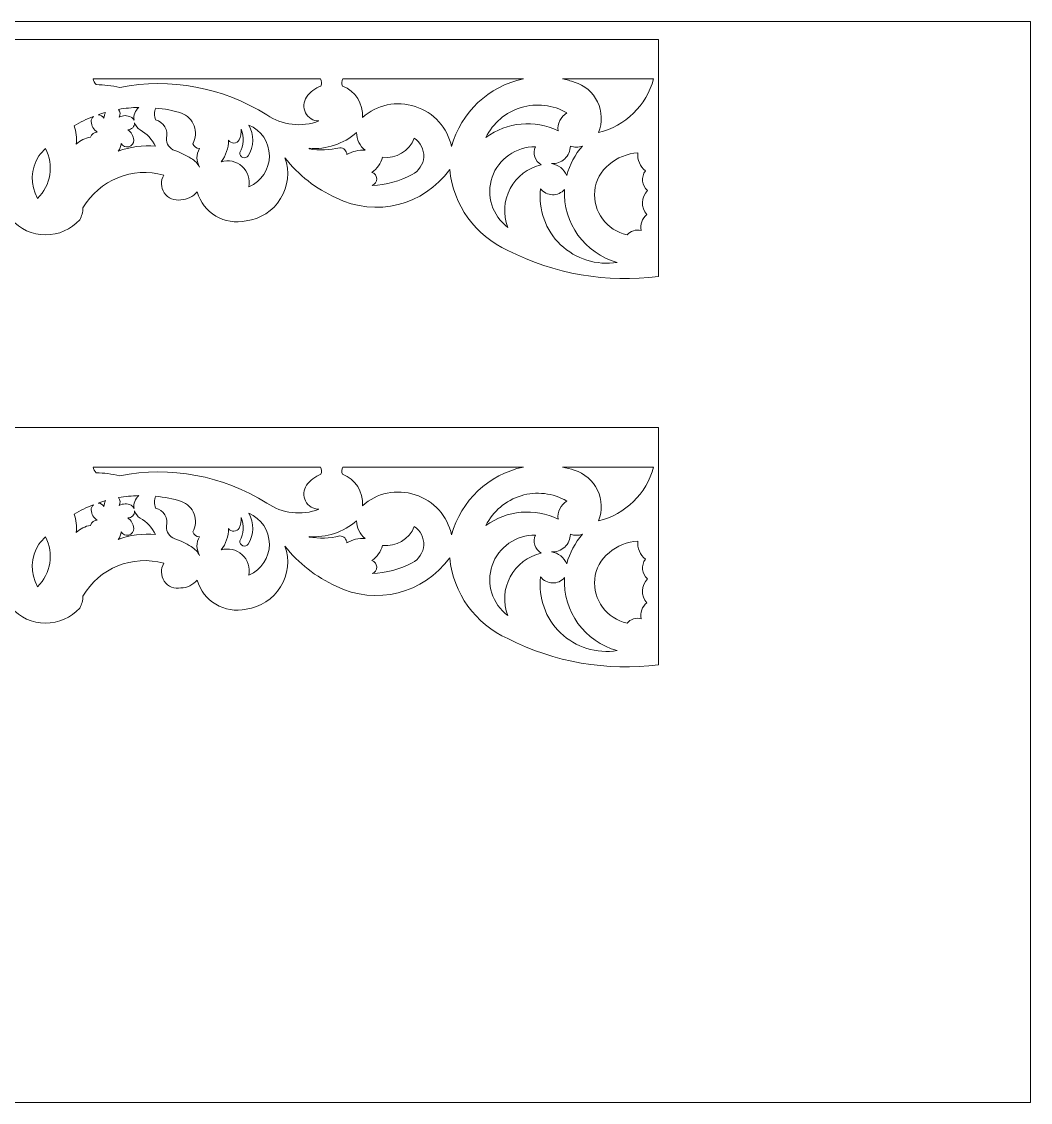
# Model space of a CAD drawing. Header units: millimetres. Extents: x 4871 to 5115, y 2124 to 2384.
# Drawn here: x 5001 to 5115, y 2261.8 to 2383.8 of the extents above; entities that cross this region are included whole.
import ezdxf

# ---------------------------------------------------------------- set-up
doc = ezdxf.new("R2010")
doc.units = ezdxf.units.MM
doc.header["$MEASUREMENT"] = 0
doc.layers.add('SITARA ALL', color=18, linetype='Continuous', true_color=0x000000)

msp = doc.modelspace()

# ---------------------------------------------------------------- linework, layer by layer
at = {"layer": 'SITARA ALL', "lineweight": 9}
for points, knots in [([(4870.97, 2383.82), (4870.97, 2383.82), (5114.97, 2383.82), (5114.97, 2383.82), (5114.97, 2383.82), (5114.97, 2261.82), (5114.97, 2261.82), (5114.97, 2261.82), (4870.97, 2261.82), (4870.97, 2261.82), (4870.97, 2261.82), (4870.97, 2383.82), (4870.97, 2383.82)], [0, 0, 0, 0, 0.25, 0.25, 0.25, 0.5, 0.5, 0.5, 0.75, 0.75, 0.75, 1, 1, 1, 1]), ([(5072.97, 2381.82), (5072.97, 2381.82), (4972.97, 2381.82), (4972.97, 2381.82), (4972.97, 2381.82), (4872.97, 2381.82), (4872.97, 2381.82), (4872.97, 2381.82), (4872.97, 2355.05), (4872.97, 2355.05), (4878.81, 2354.3), (4884.74, 2355.32), (4889.99, 2358), (4893.65, 2359.65), (4896.15, 2363.12), (4896.56, 2367.12), (4899.48, 2363.06), (4904.9, 2361.7), (4909.38, 2363.93), (4911.65, 2364.95), (4913.63, 2366.5), (4915.17, 2368.45), (4914.62, 2366.92), (4914.79, 2365.22), (4915.65, 2363.83), (4916.5, 2362.45), (4917.93, 2361.53), (4919.54, 2361.33), (4921.97, 2360.8), (4924.39, 2362.23), (4925.09, 2364.61), (4925.54, 2364.06), (4926.21, 2363.74), (4926.92, 2363.71), (4927.64, 2363.58), (4928.38, 2363.89), (4928.79, 2364.49), (4929.2, 2365.1), (4929.22, 2365.88), (4928.83, 2366.5), (4932.37, 2367.49), (4936.13, 2365.96), (4937.98, 2362.79), (4937.98, 2362.32), (4938.1, 2361.86), (4938.34, 2361.46), (4939.33, 2360.36), (4940.74, 2359.74), (4942.22, 2359.75), (4943.7, 2359.76), (4945.09, 2360.4), (4946.07, 2361.51), (4946.65, 2359.71), (4948.56, 2358.69), (4950.38, 2359.22), (4952.2, 2359.74), (4953.37, 2360.45), (4952.9, 2362.29), (4956.8, 2362.65), (4960.42, 2360.24), (4961.61, 2356.51), (4960.99, 2356.4), (4960.44, 2356.04), (4960.1, 2355.51), (4959.75, 2354.99), (4959.63, 2354.34), (4959.77, 2353.73), (4959.91, 2353.12), (4960.29, 2352.58), (4960.83, 2352.26), (4961.37, 2351.93), (4962.01, 2351.84), (4962.62, 2352), (4962.23, 2351.6), (4962.07, 2351.03), (4962.21, 2350.49), (4962.34, 2349.95), (4962.73, 2349.51), (4963.26, 2349.34), (4962.91, 2349.14), (4962.67, 2348.79), (4962.62, 2348.39), (4962.57, 2347.99), (4962.72, 2347.59), (4963.02, 2347.32), (4964.15, 2347.01), (4965.34, 2346.95), (4966.49, 2347.16), (4966.21, 2346.72), (4966.15, 2346.17), (4966.32, 2345.68), (4967.28, 2344.92), (4968.56, 2344.73), (4969.7, 2345.18), (4969.3, 2343.93), (4969.42, 2342.57), (4970.04, 2341.4), (4970.65, 2340.24), (4971.7, 2339.37), (4972.97, 2339), (4974.23, 2339.38), (4975.28, 2340.24), (4975.9, 2341.41), (4976.51, 2342.57), (4976.64, 2343.93), (4976.24, 2345.18), (4977.37, 2344.73), (4978.66, 2344.92), (4979.61, 2345.68), (4979.78, 2346.17), (4979.72, 2346.72), (4979.45, 2347.16), (4980.6, 2346.95), (4981.78, 2347.01), (4982.91, 2347.32), (4983.21, 2347.59), (4983.36, 2347.99), (4983.31, 2348.39), (4983.27, 2348.79), (4983.03, 2349.14), (4982.67, 2349.34), (4983.2, 2349.51), (4983.6, 2349.95), (4983.73, 2350.49), (4983.86, 2351.04), (4983.7, 2351.6), (4983.31, 2352), (4983.92, 2351.84), (4984.57, 2351.93), (4985.11, 2352.26), (4985.65, 2352.59), (4986.03, 2353.12), (4986.16, 2353.73), (4986.3, 2354.34), (4986.18, 2354.99), (4985.84, 2355.51), (4985.49, 2356.04), (4984.94, 2356.4), (4984.33, 2356.51), (4985.51, 2360.24), (4989.14, 2362.64), (4993.03, 2362.29), (4993.19, 2360.4), (4994.82, 2358.98), (4996.72, 2359.08), (4998.61, 2359.19), (4999.91, 2359.62), (4999.87, 2361.51), (5000.84, 2360.4), (5002.24, 2359.76), (5003.72, 2359.75), (5005.2, 2359.74), (5006.61, 2360.36), (5007.6, 2361.46), (5007.83, 2361.86), (5007.96, 2362.32), (5007.96, 2362.79), (5009.8, 2365.96), (5013.57, 2367.49), (5017.1, 2366.5), (5016.72, 2365.88), (5016.74, 2365.09), (5017.15, 2364.48), (5017.57, 2363.88), (5018.29, 2363.58), (5019.01, 2363.71), (5019.72, 2363.74), (5020.39, 2364.06), (5020.85, 2364.61), (5021.55, 2362.23), (5023.97, 2360.79), (5026.39, 2361.33), (5028, 2361.53), (5029.44, 2362.46), (5030.29, 2363.84), (5031.14, 2365.23), (5031.32, 2366.92), (5030.77, 2368.45), (5032.3, 2366.5), (5034.29, 2364.95), (5036.55, 2363.93), (5041.04, 2361.71), (5046.46, 2363.05), (5049.38, 2367.12), (5049.78, 2363.12), (5052.28, 2359.65), (5055.95, 2358), (5061.19, 2355.32), (5067.13, 2354.3), (5072.97, 2355.05), (5072.97, 2355.05), (5072.97, 2381.82), (5072.97, 2381.82)], [0, 0, 0, 0, 0.015625, 0.015625, 0.015625, 0.03125, 0.03125, 0.03125, 0.046875, 0.046875, 0.046875, 0.0625, 0.0625, 0.0625, 0.078125, 0.078125, 0.078125, 0.09375, 0.09375, 0.09375, 0.109375, 0.109375, 0.109375, 0.125, 0.125, 0.125, 0.140625, 0.140625, 0.140625, 0.15625, 0.15625, 0.15625, 0.171875, 0.171875, 0.171875, 0.1875, 0.1875, 0.1875, 0.203125, 0.203125, 0.203125, 0.21875, 0.21875, 0.21875, 0.234375, 0.234375, 0.234375, 0.25, 0.25, 0.25, 0.265625, 0.265625, 0.265625, 0.28125, 0.28125, 0.28125, 0.296875, 0.296875, 0.296875, 0.3125, 0.3125, 0.3125, 0.328125, 0.328125, 0.328125, 0.34375, 0.34375, 0.34375, 0.359375, 0.359375, 0.359375, 0.375, 0.375, 0.375, 0.390625, 0.390625, 0.390625, 0.40625, 0.40625, 0.40625, 0.421875, 0.421875, 0.421875, 0.4375, 0.4375, 0.4375, 0.453125, 0.453125, 0.453125, 0.46875, 0.46875, 0.46875, 0.484375, 0.484375, 0.484375, 0.5, 0.5, 0.5, 0.515625, 0.515625, 0.515625, 0.53125, 0.53125, 0.53125, 0.546875, 0.546875, 0.546875, 0.5625, 0.5625, 0.5625, 0.578125, 0.578125, 0.578125, 0.59375, 0.59375, 0.59375, 0.609375, 0.609375, 0.609375, 0.625, 0.625, 0.625, 0.640625, 0.640625, 0.640625, 0.65625, 0.65625, 0.65625, 0.671875, 0.671875, 0.671875, 0.6875, 0.6875, 0.6875, 0.703125, 0.703125, 0.703125, 0.71875, 0.71875, 0.71875, 0.734375, 0.734375, 0.734375, 0.75, 0.75, 0.75, 0.765625, 0.765625, 0.765625, 0.78125, 0.78125, 0.78125, 0.796875, 0.796875, 0.796875, 0.8125, 0.8125, 0.8125, 0.828125, 0.828125, 0.828125, 0.84375, 0.84375, 0.84375, 0.859375, 0.859375, 0.859375, 0.875, 0.875, 0.875, 0.890625, 0.890625, 0.890625, 0.90625, 0.90625, 0.90625, 0.921875, 0.921875, 0.921875, 0.9375, 0.9375, 0.9375, 0.953125, 0.953125, 0.953125, 0.96875, 0.96875, 0.96875, 0.984375, 0.984375, 0.984375, 1, 1, 1, 1]), ([(5009.12, 2377.37), (5009.12, 2377.37), (5034.78, 2377.37), (5034.78, 2377.37), (5034.94, 2377.13), (5034.96, 2376.81), (5034.83, 2376.55), (5034.19, 2376.31), (5033.62, 2375.88), (5033.22, 2375.31), (5032.85, 2374.79), (5032.81, 2374.1), (5033.1, 2373.53), (5033.4, 2372.96), (5033.98, 2372.6), (5034.62, 2372.61), (5032.66, 2371.86), (5030.46, 2372.12), (5028.72, 2373.3), (5023.78, 2376.41), (5017.84, 2377.52), (5012.12, 2376.39), (5011.24, 2376.6), (5010.34, 2376.71), (5009.44, 2376.71), (5009.27, 2376.89), (5009.16, 2377.12), (5009.12, 2377.37)], [0, 0, 0, 0, 0.111111, 0.111111, 0.111111, 0.222222, 0.222222, 0.222222, 0.333333, 0.333333, 0.333333, 0.444444, 0.444444, 0.444444, 0.555556, 0.555556, 0.555556, 0.666667, 0.666667, 0.666667, 0.777778, 0.777778, 0.777778, 0.888889, 0.888889, 0.888889, 1, 1, 1, 1]), ([(5037.33, 2377.37), (5037.33, 2377.37), (5057.7, 2377.37), (5057.7, 2377.37), (5053.78, 2376.53), (5050.65, 2373.58), (5049.6, 2369.71), (5049.14, 2371.84), (5047.57, 2373.57), (5045.49, 2374.24), (5043.41, 2374.92), (5041.15, 2374.45), (5039.52, 2373), (5039.65, 2374.56), (5038.73, 2376.01), (5037.27, 2376.55), (5037.14, 2376.81), (5037.16, 2377.13), (5037.33, 2377.37)], [0, 0, 0, 0, 0.166667, 0.166667, 0.166667, 0.333333, 0.333333, 0.333333, 0.5, 0.5, 0.5, 0.666667, 0.666667, 0.666667, 0.833333, 0.833333, 0.833333, 1, 1, 1, 1]), ([(5062.14, 2377.37), (5062.14, 2377.37), (5072.4, 2377.37), (5072.4, 2377.37), (5071.61, 2374.36), (5069.23, 2372.03), (5066.2, 2371.3), (5066.65, 2372.42), (5066.61, 2373.68), (5066.08, 2374.76), (5065.56, 2375.85), (5064.61, 2376.66), (5063.45, 2377), (5063.03, 2377.15), (5062.59, 2377.27), (5062.14, 2377.37)], [0, 0, 0, 0, 0.2, 0.2, 0.2, 0.4, 0.4, 0.4, 0.6, 0.6, 0.6, 0.8, 0.8, 0.8, 1, 1, 1, 1]), ([(5011.99, 2373.91), (5012.74, 2374.05), (5013.5, 2374.12), (5014.26, 2374.14), (5013.85, 2373.79), (5013.65, 2373.24), (5013.73, 2372.7), (5013.66, 2372.85), (5013.54, 2372.97), (5013.4, 2373.05), (5012.97, 2373.26), (5012.47, 2373.26), (5012.04, 2373.04), (5012.21, 2373.31), (5012.19, 2373.66), (5011.99, 2373.91)], [0, 0, 0, 0, 0.2, 0.2, 0.2, 0.4, 0.4, 0.4, 0.6, 0.6, 0.6, 0.8, 0.8, 0.8, 1, 1, 1, 1]), ([(5053.47, 2370.75), (5054.27, 2372.38), (5055.71, 2373.6), (5057.44, 2374.13), (5059.17, 2374.65), (5061.05, 2374.43), (5062.62, 2373.52), (5061.91, 2373.1), (5061.52, 2372.29), (5061.63, 2371.48), (5058.99, 2372.77), (5055.85, 2372.5), (5053.47, 2370.75)], [0, 0, 0, 0, 0.25, 0.25, 0.25, 0.5, 0.5, 0.5, 0.75, 0.75, 0.75, 1, 1, 1, 1]), ([(5006.97, 2372.06), (5007.66, 2372.47), (5008.39, 2372.82), (5009.14, 2373.11), (5008.98, 2372.96), (5008.89, 2372.75), (5008.89, 2372.53), (5008.92, 2372.05), (5009.18, 2371.62), (5009.58, 2371.36), (5009.23, 2371.36), (5008.91, 2371.13), (5008.82, 2370.79), (5008.21, 2370.69), (5007.65, 2370.41), (5007.21, 2369.98), (5007.29, 2370.68), (5007.21, 2371.39), (5006.97, 2372.06)], [0, 0, 0, 0, 0.166667, 0.166667, 0.166667, 0.333333, 0.333333, 0.333333, 0.5, 0.5, 0.5, 0.666667, 0.666667, 0.666667, 0.833333, 0.833333, 0.833333, 1, 1, 1, 1]), ([(5009.67, 2373.31), (5009.95, 2373.4), (5010.23, 2373.49), (5010.52, 2373.57), (5010.4, 2373.37), (5010.34, 2373.14), (5010.33, 2372.91), (5010.19, 2373.15), (5009.95, 2373.3), (5009.67, 2373.31)], [0, 0, 0, 0, 0.333333, 0.333333, 0.333333, 0.666667, 0.666667, 0.666667, 1, 1, 1, 1]), ([(5016.18, 2374.07), (5017.17, 2373.98), (5018.14, 2373.78), (5019.1, 2373.49), (5019.75, 2373.24), (5020.27, 2372.72), (5020.52, 2372.06), (5020.76, 2371.4), (5020.71, 2370.66), (5020.37, 2370.04), (5020.48, 2369.72), (5020.78, 2369.5), (5021.12, 2369.5), (5020.74, 2368.84), (5020.75, 2368.03), (5021.14, 2367.39), (5020.92, 2367.8), (5020.59, 2368.15), (5020.19, 2368.38), (5019.61, 2368.74), (5018.99, 2369.04), (5018.34, 2369.27), (5017.75, 2369.47), (5017.36, 2370.04), (5017.41, 2370.67), (5017.62, 2371.58), (5017.07, 2372.5), (5016.16, 2372.74), (5015.99, 2373.16), (5015.99, 2373.65), (5016.18, 2374.07)], [0, 0, 0, 0, 0.1, 0.1, 0.1, 0.2, 0.2, 0.2, 0.3, 0.3, 0.3, 0.4, 0.4, 0.4, 0.5, 0.5, 0.5, 0.6, 0.6, 0.6, 0.7, 0.7, 0.7, 0.8, 0.8, 0.8, 0.9, 0.9, 0.9, 1, 1, 1, 1]), ([(5011.94, 2369.2), (5012.14, 2369.44), (5012.25, 2369.75), (5012.27, 2370.06), (5012.44, 2369.75), (5012.8, 2369.6), (5013.14, 2369.7), (5013.49, 2369.79), (5013.72, 2370.09), (5013.7, 2370.45), (5013.67, 2370.92), (5013.42, 2371.36), (5013.02, 2371.62), (5013.23, 2371.61), (5013.43, 2371.69), (5013.58, 2371.84), (5013.73, 2372), (5013.81, 2372.2), (5013.8, 2372.41), (5013.91, 2372.08), (5014.13, 2371.8), (5014.42, 2371.6), (5015.17, 2371.18), (5015.78, 2370.53), (5016.16, 2369.75), (5014.73, 2369.89), (5013.29, 2369.7), (5011.94, 2369.2)], [0, 0, 0, 0, 0.111111, 0.111111, 0.111111, 0.222222, 0.222222, 0.222222, 0.333333, 0.333333, 0.333333, 0.444444, 0.444444, 0.444444, 0.555556, 0.555556, 0.555556, 0.666667, 0.666667, 0.666667, 0.777778, 0.777778, 0.777778, 0.888889, 0.888889, 0.888889, 1, 1, 1, 1]), ([(5023.58, 2368.01), (5024.11, 2368.7), (5024.4, 2369.55), (5024.4, 2370.43), (5024.54, 2370.23), (5024.77, 2370.12), (5025.02, 2370.12), (5025.26, 2370.13), (5025.49, 2370.26), (5025.62, 2370.47), (5025.76, 2370.85), (5025.83, 2371.26), (5025.83, 2371.67), (5026.2, 2370.81), (5026.14, 2369.84), (5025.68, 2369.03), (5025.65, 2368.79), (5025.79, 2368.56), (5026.02, 2368.48), (5026.24, 2368.4), (5026.49, 2368.48), (5026.62, 2368.68), (5027.29, 2369.73), (5027.31, 2371.07), (5026.68, 2372.14), (5028.09, 2371.57), (5029.01, 2370.2), (5029.02, 2368.68), (5029.03, 2367.16), (5028.11, 2365.77), (5026.71, 2365.17), (5026.88, 2366.02), (5026.59, 2366.9), (5025.94, 2367.48), (5025.3, 2368.06), (5024.4, 2368.26), (5023.58, 2368.01)], [0, 0, 0, 0, 0.083333, 0.083333, 0.083333, 0.166667, 0.166667, 0.166667, 0.25, 0.25, 0.25, 0.333333, 0.333333, 0.333333, 0.416667, 0.416667, 0.416667, 0.5, 0.5, 0.5, 0.583333, 0.583333, 0.583333, 0.666667, 0.666667, 0.666667, 0.75, 0.75, 0.75, 0.833333, 0.833333, 0.833333, 0.916667, 0.916667, 0.916667, 1, 1, 1, 1]), ([(5033.5, 2369.52), (5035.45, 2369.36), (5037.38, 2370), (5038.86, 2371.3), (5038.86, 2370.52), (5039.22, 2369.78), (5039.83, 2369.3), (5039.11, 2369.36), (5038.39, 2369.18), (5037.77, 2368.81), (5037.77, 2369.02), (5037.68, 2369.22), (5037.53, 2369.36), (5037.38, 2369.51), (5037.18, 2369.59), (5036.97, 2369.58), (5035.83, 2369.31), (5034.65, 2369.27), (5033.5, 2369.45), (5033.5, 2369.45), (5033.5, 2369.52), (5033.5, 2369.52)], [0, 0, 0, 0, 0.142857, 0.142857, 0.142857, 0.285714, 0.285714, 0.285714, 0.428571, 0.428571, 0.428571, 0.571429, 0.571429, 0.571429, 0.714286, 0.714286, 0.714286, 0.857143, 0.857143, 0.857143, 1, 1, 1, 1]), ([(5040.59, 2366.8), (5041.18, 2367.22), (5041.61, 2367.82), (5041.81, 2368.51), (5043.34, 2368.33), (5044.81, 2369.21), (5045.38, 2370.65), (5046.08, 2370.19), (5046.49, 2369.39), (5046.45, 2368.54), (5046.4, 2367.7), (5045.9, 2366.94), (5045.15, 2366.56), (5043.75, 2365.82), (5042.2, 2365.4), (5040.62, 2365.34), (5040.94, 2365.45), (5041.15, 2365.75), (5041.14, 2366.08), (5041.13, 2366.42), (5040.92, 2366.71), (5040.59, 2366.8)], [0, 0, 0, 0, 0.142857, 0.142857, 0.142857, 0.285714, 0.285714, 0.285714, 0.428571, 0.428571, 0.428571, 0.571429, 0.571429, 0.571429, 0.714286, 0.714286, 0.714286, 0.857143, 0.857143, 0.857143, 1, 1, 1, 1]), ([(5002.98, 2368.67), (5003.22, 2368.96), (5003.46, 2369.23), (5003.72, 2369.5), (5004.71, 2367.63), (5004.35, 2365.33), (5002.83, 2363.86), (5001.99, 2365.37), (5002.05, 2367.22), (5002.98, 2368.67)], [0, 0, 0, 0, 0.333333, 0.333333, 0.333333, 0.666667, 0.666667, 0.666667, 1, 1, 1, 1]), ([(5059.07, 2369.7), (5058.72, 2368.95), (5059, 2368.07), (5059.72, 2367.66), (5058.22, 2367.32), (5056.94, 2366.34), (5056.22, 2364.99), (5055.49, 2363.63), (5055.39, 2362.03), (5055.95, 2360.6), (5054.19, 2361.9), (5053.48, 2364.19), (5054.17, 2366.26), (5054.87, 2368.33), (5056.89, 2369.72), (5059.07, 2369.7)], [0, 0, 0, 0, 0.2, 0.2, 0.2, 0.4, 0.4, 0.4, 0.6, 0.6, 0.6, 0.8, 0.8, 0.8, 1, 1, 1, 1]), ([(5063.01, 2369.78), (5063.45, 2369.62), (5063.94, 2369.62), (5064.38, 2369.78), (5063.54, 2368.83), (5062.93, 2367.69), (5062.61, 2366.46), (5062.3, 2367.17), (5061.65, 2367.67), (5060.88, 2367.79), (5061.43, 2367.76), (5061.97, 2367.95), (5062.37, 2368.33), (5062.77, 2368.71), (5063, 2369.23), (5063.01, 2369.78)], [0, 0, 0, 0, 0.2, 0.2, 0.2, 0.4, 0.4, 0.4, 0.6, 0.6, 0.6, 0.8, 0.8, 0.8, 1, 1, 1, 1]), ([(5070.63, 2369), (5070.55, 2368.22), (5070.88, 2367.45), (5071.49, 2366.97), (5070.97, 2366.28), (5071.07, 2365.31), (5071.72, 2364.75), (5071, 2364), (5070.96, 2362.84), (5071.63, 2362.05), (5071.12, 2361.6), (5070.87, 2360.92), (5070.99, 2360.25), (5070.41, 2360.39), (5069.8, 2360.19), (5069.41, 2359.75), (5067.12, 2360.25), (5065.56, 2362.38), (5065.76, 2364.72), (5065.96, 2367.06), (5068.28, 2368.89), (5070.63, 2369)], [0, 0, 0, 0, 0.142857, 0.142857, 0.142857, 0.285714, 0.285714, 0.285714, 0.428571, 0.428571, 0.428571, 0.571429, 0.571429, 0.571429, 0.714286, 0.714286, 0.714286, 0.857143, 0.857143, 0.857143, 1, 1, 1, 1]), ([(5059.65, 2364.96), (5059.97, 2364.55), (5060.46, 2364.3), (5060.99, 2364.28), (5061.51, 2364.27), (5062.02, 2364.49), (5062.36, 2364.89), (5062.15, 2361.08), (5064.62, 2357.64), (5068.31, 2356.65), (5065.98, 2356.27), (5063.61, 2357.01), (5061.91, 2358.64), (5060.2, 2360.27), (5059.37, 2362.62), (5059.65, 2364.96)], [0, 0, 0, 0, 0.2, 0.2, 0.2, 0.4, 0.4, 0.4, 0.6, 0.6, 0.6, 0.8, 0.8, 0.8, 1, 1, 1, 1]), ([(5072.97, 2338), (5072.97, 2338), (4972.97, 2338), (4972.97, 2338), (4972.97, 2338), (4872.97, 2338), (4872.97, 2338), (4872.97, 2338), (4872.97, 2311.23), (4872.97, 2311.23), (4878.81, 2310.47), (4884.74, 2311.5), (4889.99, 2314.17), (4893.65, 2315.82), (4896.15, 2319.3), (4896.56, 2323.29), (4899.48, 2319.23), (4904.9, 2317.88), (4909.38, 2320.1), (4911.65, 2321.12), (4913.63, 2322.67), (4915.17, 2324.62), (4914.62, 2323.09), (4914.79, 2321.39), (4915.65, 2320.01), (4916.5, 2318.62), (4917.93, 2317.7), (4919.54, 2317.5), (4921.97, 2316.97), (4924.39, 2318.4), (4925.09, 2320.78), (4925.54, 2320.24), (4926.21, 2319.91), (4926.92, 2319.89), (4927.64, 2319.75), (4928.38, 2320.06), (4928.79, 2320.67), (4929.2, 2321.27), (4929.22, 2322.06), (4928.83, 2322.68), (4932.37, 2323.67), (4936.13, 2322.14), (4937.98, 2318.96), (4937.98, 2318.49), (4938.1, 2318.03), (4938.34, 2317.63), (4939.33, 2316.53), (4940.74, 2315.91), (4942.22, 2315.92), (4943.7, 2315.93), (4945.09, 2316.57), (4946.07, 2317.68), (4946.65, 2315.88), (4948.56, 2314.87), (4950.38, 2315.39), (4952.2, 2315.91), (4953.37, 2316.62), (4952.9, 2318.46), (4956.8, 2318.82), (4960.42, 2316.41), (4961.61, 2312.69), (4960.99, 2312.57), (4960.44, 2312.21), (4960.1, 2311.68), (4959.75, 2311.16), (4959.63, 2310.52), (4959.77, 2309.9), (4959.91, 2309.29), (4960.29, 2308.76), (4960.83, 2308.43), (4961.37, 2308.11), (4962.01, 2308.01), (4962.62, 2308.17), (4962.23, 2307.78), (4962.07, 2307.2), (4962.21, 2306.66), (4962.34, 2306.12), (4962.73, 2305.69), (4963.26, 2305.51), (4962.91, 2305.32), (4962.67, 2304.96), (4962.62, 2304.56), (4962.57, 2304.16), (4962.72, 2303.76), (4963.02, 2303.49), (4964.15, 2303.18), (4965.34, 2303.13), (4966.49, 2303.33), (4966.21, 2302.89), (4966.15, 2302.35), (4966.32, 2301.85), (4967.28, 2301.09), (4968.56, 2300.9), (4969.7, 2301.36), (4969.3, 2300.1), (4969.42, 2298.74), (4970.04, 2297.58), (4970.65, 2296.41), (4971.7, 2295.55), (4972.97, 2295.17), (4974.23, 2295.55), (4975.28, 2296.42), (4975.9, 2297.58), (4976.51, 2298.75), (4976.64, 2300.1), (4976.24, 2301.36), (4977.37, 2300.9), (4978.66, 2301.09), (4979.61, 2301.85), (4979.78, 2302.35), (4979.72, 2302.89), (4979.45, 2303.33), (4980.6, 2303.13), (4981.78, 2303.18), (4982.91, 2303.49), (4983.21, 2303.76), (4983.36, 2304.16), (4983.31, 2304.56), (4983.27, 2304.97), (4983.03, 2305.32), (4982.67, 2305.51), (4983.2, 2305.69), (4983.6, 2306.13), (4983.73, 2306.67), (4983.86, 2307.21), (4983.7, 2307.78), (4983.31, 2308.17), (4983.92, 2308.01), (4984.57, 2308.11), (4985.11, 2308.43), (4985.65, 2308.76), (4986.03, 2309.29), (4986.16, 2309.9), (4986.3, 2310.52), (4986.18, 2311.16), (4985.84, 2311.69), (4985.49, 2312.21), (4984.94, 2312.57), (4984.33, 2312.69), (4985.51, 2316.42), (4989.14, 2318.82), (4993.03, 2318.46), (4993.19, 2316.57), (4994.82, 2315.16), (4996.72, 2315.26), (4998.61, 2315.36), (4999.91, 2315.79), (4999.87, 2317.68), (5000.84, 2316.57), (5002.24, 2315.93), (5003.72, 2315.92), (5005.2, 2315.91), (5006.61, 2316.53), (5007.6, 2317.63), (5007.83, 2318.03), (5007.96, 2318.49), (5007.96, 2318.96), (5009.8, 2322.14), (5013.57, 2323.67), (5017.1, 2322.68), (5016.72, 2322.05), (5016.74, 2321.26), (5017.15, 2320.66), (5017.57, 2320.05), (5018.29, 2319.75), (5019.01, 2319.89), (5019.72, 2319.91), (5020.39, 2320.24), (5020.85, 2320.78), (5021.55, 2318.4), (5023.97, 2316.97), (5026.39, 2317.5), (5028, 2317.7), (5029.44, 2318.63), (5030.29, 2320.02), (5031.14, 2321.4), (5031.32, 2323.09), (5030.77, 2324.62), (5032.3, 2322.67), (5034.29, 2321.12), (5036.55, 2320.1), (5041.04, 2317.88), (5046.46, 2319.23), (5049.38, 2323.29), (5049.78, 2319.3), (5052.28, 2315.82), (5055.95, 2314.17), (5061.19, 2311.5), (5067.13, 2310.47), (5072.97, 2311.23), (5072.97, 2311.23), (5072.97, 2338), (5072.97, 2338)], [0, 0, 0, 0, 0.015625, 0.015625, 0.015625, 0.03125, 0.03125, 0.03125, 0.046875, 0.046875, 0.046875, 0.0625, 0.0625, 0.0625, 0.078125, 0.078125, 0.078125, 0.09375, 0.09375, 0.09375, 0.109375, 0.109375, 0.109375, 0.125, 0.125, 0.125, 0.140625, 0.140625, 0.140625, 0.15625, 0.15625, 0.15625, 0.171875, 0.171875, 0.171875, 0.1875, 0.1875, 0.1875, 0.203125, 0.203125, 0.203125, 0.21875, 0.21875, 0.21875, 0.234375, 0.234375, 0.234375, 0.25, 0.25, 0.25, 0.265625, 0.265625, 0.265625, 0.28125, 0.28125, 0.28125, 0.296875, 0.296875, 0.296875, 0.3125, 0.3125, 0.3125, 0.328125, 0.328125, 0.328125, 0.34375, 0.34375, 0.34375, 0.359375, 0.359375, 0.359375, 0.375, 0.375, 0.375, 0.390625, 0.390625, 0.390625, 0.40625, 0.40625, 0.40625, 0.421875, 0.421875, 0.421875, 0.4375, 0.4375, 0.4375, 0.453125, 0.453125, 0.453125, 0.46875, 0.46875, 0.46875, 0.484375, 0.484375, 0.484375, 0.5, 0.5, 0.5, 0.515625, 0.515625, 0.515625, 0.53125, 0.53125, 0.53125, 0.546875, 0.546875, 0.546875, 0.5625, 0.5625, 0.5625, 0.578125, 0.578125, 0.578125, 0.59375, 0.59375, 0.59375, 0.609375, 0.609375, 0.609375, 0.625, 0.625, 0.625, 0.640625, 0.640625, 0.640625, 0.65625, 0.65625, 0.65625, 0.671875, 0.671875, 0.671875, 0.6875, 0.6875, 0.6875, 0.703125, 0.703125, 0.703125, 0.71875, 0.71875, 0.71875, 0.734375, 0.734375, 0.734375, 0.75, 0.75, 0.75, 0.765625, 0.765625, 0.765625, 0.78125, 0.78125, 0.78125, 0.796875, 0.796875, 0.796875, 0.8125, 0.8125, 0.8125, 0.828125, 0.828125, 0.828125, 0.84375, 0.84375, 0.84375, 0.859375, 0.859375, 0.859375, 0.875, 0.875, 0.875, 0.890625, 0.890625, 0.890625, 0.90625, 0.90625, 0.90625, 0.921875, 0.921875, 0.921875, 0.9375, 0.9375, 0.9375, 0.953125, 0.953125, 0.953125, 0.96875, 0.96875, 0.96875, 0.984375, 0.984375, 0.984375, 1, 1, 1, 1]), ([(5009.12, 2333.54), (5009.12, 2333.54), (5034.78, 2333.54), (5034.78, 2333.54), (5034.94, 2333.3), (5034.96, 2332.99), (5034.83, 2332.73), (5034.19, 2332.48), (5033.62, 2332.05), (5033.22, 2331.49), (5032.85, 2330.96), (5032.81, 2330.28), (5033.1, 2329.71), (5033.4, 2329.14), (5033.98, 2328.78), (5034.62, 2328.78), (5032.66, 2328.03), (5030.46, 2328.29), (5028.72, 2329.47), (5023.78, 2332.58), (5017.84, 2333.69), (5012.12, 2332.56), (5011.24, 2332.77), (5010.34, 2332.88), (5009.44, 2332.88), (5009.27, 2333.06), (5009.16, 2333.3), (5009.12, 2333.54)], [0, 0, 0, 0, 0.111111, 0.111111, 0.111111, 0.222222, 0.222222, 0.222222, 0.333333, 0.333333, 0.333333, 0.444444, 0.444444, 0.444444, 0.555556, 0.555556, 0.555556, 0.666667, 0.666667, 0.666667, 0.777778, 0.777778, 0.777778, 0.888889, 0.888889, 0.888889, 1, 1, 1, 1]), ([(5037.33, 2333.54), (5037.33, 2333.54), (5057.7, 2333.54), (5057.7, 2333.54), (5053.78, 2332.71), (5050.65, 2329.75), (5049.6, 2325.88), (5049.14, 2328.02), (5047.57, 2329.74), (5045.49, 2330.42), (5043.41, 2331.09), (5041.15, 2330.63), (5039.52, 2329.18), (5039.65, 2330.73), (5038.73, 2332.18), (5037.27, 2332.73), (5037.14, 2332.99), (5037.16, 2333.3), (5037.33, 2333.54)], [0, 0, 0, 0, 0.166667, 0.166667, 0.166667, 0.333333, 0.333333, 0.333333, 0.5, 0.5, 0.5, 0.666667, 0.666667, 0.666667, 0.833333, 0.833333, 0.833333, 1, 1, 1, 1]), ([(5062.14, 2333.54), (5062.14, 2333.54), (5072.4, 2333.54), (5072.4, 2333.54), (5071.61, 2330.53), (5069.23, 2328.2), (5066.2, 2327.48), (5066.65, 2328.59), (5066.61, 2329.85), (5066.08, 2330.94), (5065.56, 2332.02), (5064.61, 2332.83), (5063.45, 2333.18), (5063.03, 2333.33), (5062.59, 2333.45), (5062.14, 2333.54)], [0, 0, 0, 0, 0.2, 0.2, 0.2, 0.4, 0.4, 0.4, 0.6, 0.6, 0.6, 0.8, 0.8, 0.8, 1, 1, 1, 1]), ([(5011.99, 2330.09), (5012.74, 2330.22), (5013.5, 2330.3), (5014.26, 2330.32), (5013.85, 2329.96), (5013.65, 2329.42), (5013.73, 2328.88), (5013.66, 2329.03), (5013.54, 2329.15), (5013.4, 2329.23), (5012.97, 2329.44), (5012.47, 2329.43), (5012.04, 2329.21), (5012.21, 2329.49), (5012.19, 2329.84), (5011.99, 2330.09)], [0, 0, 0, 0, 0.2, 0.2, 0.2, 0.4, 0.4, 0.4, 0.6, 0.6, 0.6, 0.8, 0.8, 0.8, 1, 1, 1, 1]), ([(5016.18, 2330.25), (5017.17, 2330.15), (5018.14, 2329.95), (5019.1, 2329.66), (5019.75, 2329.41), (5020.27, 2328.89), (5020.52, 2328.23), (5020.76, 2327.57), (5020.71, 2326.83), (5020.37, 2326.21), (5020.48, 2325.89), (5020.78, 2325.67), (5021.12, 2325.67), (5020.74, 2325.02), (5020.75, 2324.21), (5021.14, 2323.56), (5020.92, 2323.98), (5020.59, 2324.32), (5020.19, 2324.56), (5019.61, 2324.92), (5018.99, 2325.22), (5018.34, 2325.44), (5017.75, 2325.64), (5017.36, 2326.22), (5017.41, 2326.85), (5017.62, 2327.76), (5017.07, 2328.68), (5016.16, 2328.91), (5015.99, 2329.34), (5015.99, 2329.82), (5016.18, 2330.25)], [0, 0, 0, 0, 0.1, 0.1, 0.1, 0.2, 0.2, 0.2, 0.3, 0.3, 0.3, 0.4, 0.4, 0.4, 0.5, 0.5, 0.5, 0.6, 0.6, 0.6, 0.7, 0.7, 0.7, 0.8, 0.8, 0.8, 0.9, 0.9, 0.9, 1, 1, 1, 1]), ([(5053.47, 2326.93), (5054.27, 2328.56), (5055.71, 2329.78), (5057.44, 2330.3), (5059.17, 2330.83), (5061.05, 2330.61), (5062.62, 2329.7), (5061.91, 2329.27), (5061.52, 2328.47), (5061.63, 2327.65), (5058.99, 2328.95), (5055.85, 2328.67), (5053.47, 2326.93)], [0, 0, 0, 0, 0.25, 0.25, 0.25, 0.5, 0.5, 0.5, 0.75, 0.75, 0.75, 1, 1, 1, 1]), ([(5006.97, 2328.23), (5007.66, 2328.64), (5008.39, 2328.99), (5009.14, 2329.29), (5008.98, 2329.14), (5008.89, 2328.92), (5008.89, 2328.7), (5008.92, 2328.22), (5009.18, 2327.79), (5009.58, 2327.53), (5009.23, 2327.54), (5008.91, 2327.31), (5008.82, 2326.96), (5008.21, 2326.86), (5007.65, 2326.58), (5007.21, 2326.15), (5007.29, 2326.85), (5007.21, 2327.57), (5006.97, 2328.23)], [0, 0, 0, 0, 0.166667, 0.166667, 0.166667, 0.333333, 0.333333, 0.333333, 0.5, 0.5, 0.5, 0.666667, 0.666667, 0.666667, 0.833333, 0.833333, 0.833333, 1, 1, 1, 1]), ([(5009.67, 2329.48), (5009.95, 2329.58), (5010.23, 2329.67), (5010.52, 2329.75), (5010.4, 2329.54), (5010.34, 2329.32), (5010.33, 2329.08), (5010.19, 2329.32), (5009.95, 2329.47), (5009.67, 2329.48)], [0, 0, 0, 0, 0.333333, 0.333333, 0.333333, 0.666667, 0.666667, 0.666667, 1, 1, 1, 1]), ([(5011.94, 2325.37), (5012.14, 2325.62), (5012.25, 2325.92), (5012.27, 2326.24), (5012.44, 2325.93), (5012.8, 2325.78), (5013.14, 2325.87), (5013.49, 2325.97), (5013.72, 2326.27), (5013.7, 2326.62), (5013.67, 2327.1), (5013.42, 2327.53), (5013.02, 2327.79), (5013.23, 2327.79), (5013.43, 2327.87), (5013.58, 2328.02), (5013.73, 2328.17), (5013.81, 2328.37), (5013.8, 2328.58), (5013.91, 2328.26), (5014.13, 2327.97), (5014.42, 2327.78), (5015.17, 2327.35), (5015.78, 2326.7), (5016.16, 2325.92), (5014.73, 2326.06), (5013.29, 2325.87), (5011.94, 2325.37)], [0, 0, 0, 0, 0.111111, 0.111111, 0.111111, 0.222222, 0.222222, 0.222222, 0.333333, 0.333333, 0.333333, 0.444444, 0.444444, 0.444444, 0.555556, 0.555556, 0.555556, 0.666667, 0.666667, 0.666667, 0.777778, 0.777778, 0.777778, 0.888889, 0.888889, 0.888889, 1, 1, 1, 1]), ([(5023.58, 2324.18), (5024.11, 2324.88), (5024.4, 2325.73), (5024.4, 2326.6), (5024.54, 2326.41), (5024.77, 2326.29), (5025.02, 2326.3), (5025.26, 2326.31), (5025.49, 2326.44), (5025.62, 2326.65), (5025.76, 2327.03), (5025.83, 2327.43), (5025.83, 2327.84), (5026.2, 2326.99), (5026.14, 2326.01), (5025.68, 2325.2), (5025.65, 2324.96), (5025.79, 2324.74), (5026.02, 2324.66), (5026.24, 2324.58), (5026.49, 2324.65), (5026.62, 2324.85), (5027.29, 2325.9), (5027.31, 2327.24), (5026.68, 2328.32), (5028.09, 2327.74), (5029.01, 2326.38), (5029.02, 2324.85), (5029.03, 2323.33), (5028.11, 2321.94), (5026.71, 2321.34), (5026.88, 2322.19), (5026.59, 2323.07), (5025.94, 2323.65), (5025.3, 2324.24), (5024.4, 2324.44), (5023.58, 2324.18)], [0, 0, 0, 0, 0.083333, 0.083333, 0.083333, 0.166667, 0.166667, 0.166667, 0.25, 0.25, 0.25, 0.333333, 0.333333, 0.333333, 0.416667, 0.416667, 0.416667, 0.5, 0.5, 0.5, 0.583333, 0.583333, 0.583333, 0.666667, 0.666667, 0.666667, 0.75, 0.75, 0.75, 0.833333, 0.833333, 0.833333, 0.916667, 0.916667, 0.916667, 1, 1, 1, 1]), ([(5033.5, 2325.69), (5035.45, 2325.54), (5037.38, 2326.18), (5038.86, 2327.47), (5038.86, 2326.69), (5039.22, 2325.96), (5039.83, 2325.48), (5039.11, 2325.53), (5038.39, 2325.36), (5037.77, 2324.98), (5037.77, 2325.19), (5037.68, 2325.39), (5037.53, 2325.54), (5037.38, 2325.68), (5037.18, 2325.76), (5036.97, 2325.76), (5035.83, 2325.49), (5034.65, 2325.44), (5033.5, 2325.63), (5033.5, 2325.63), (5033.5, 2325.69), (5033.5, 2325.69)], [0, 0, 0, 0, 0.142857, 0.142857, 0.142857, 0.285714, 0.285714, 0.285714, 0.428571, 0.428571, 0.428571, 0.571429, 0.571429, 0.571429, 0.714286, 0.714286, 0.714286, 0.857143, 0.857143, 0.857143, 1, 1, 1, 1]), ([(5040.59, 2322.98), (5041.18, 2323.39), (5041.61, 2323.99), (5041.81, 2324.69), (5043.34, 2324.51), (5044.81, 2325.38), (5045.38, 2326.82), (5046.08, 2326.36), (5046.49, 2325.56), (5046.45, 2324.72), (5046.4, 2323.87), (5045.9, 2323.11), (5045.15, 2322.73), (5043.75, 2322), (5042.2, 2321.58), (5040.62, 2321.51), (5040.94, 2321.62), (5041.15, 2321.92), (5041.14, 2322.26), (5041.13, 2322.59), (5040.92, 2322.88), (5040.59, 2322.98)], [0, 0, 0, 0, 0.142857, 0.142857, 0.142857, 0.285714, 0.285714, 0.285714, 0.428571, 0.428571, 0.428571, 0.571429, 0.571429, 0.571429, 0.714286, 0.714286, 0.714286, 0.857143, 0.857143, 0.857143, 1, 1, 1, 1]), ([(5002.98, 2324.85), (5003.22, 2325.13), (5003.46, 2325.41), (5003.72, 2325.67), (5004.71, 2323.81), (5004.35, 2321.51), (5002.83, 2320.03), (5001.99, 2321.54), (5002.05, 2323.39), (5002.98, 2324.85)], [0, 0, 0, 0, 0.333333, 0.333333, 0.333333, 0.666667, 0.666667, 0.666667, 1, 1, 1, 1]), ([(5059.07, 2325.87), (5058.72, 2325.13), (5059, 2324.24), (5059.72, 2323.83), (5058.22, 2323.49), (5056.94, 2322.52), (5056.22, 2321.16), (5055.49, 2319.8), (5055.39, 2318.21), (5055.95, 2316.77), (5054.19, 2318.08), (5053.48, 2320.36), (5054.17, 2322.43), (5054.87, 2324.51), (5056.89, 2325.89), (5059.07, 2325.87)], [0, 0, 0, 0, 0.2, 0.2, 0.2, 0.4, 0.4, 0.4, 0.6, 0.6, 0.6, 0.8, 0.8, 0.8, 1, 1, 1, 1]), ([(5063.01, 2325.95), (5063.45, 2325.8), (5063.94, 2325.8), (5064.38, 2325.95), (5063.54, 2325), (5062.93, 2323.86), (5062.61, 2322.63), (5062.3, 2323.34), (5061.65, 2323.84), (5060.88, 2323.96), (5061.43, 2323.93), (5061.97, 2324.13), (5062.37, 2324.5), (5062.77, 2324.88), (5063, 2325.4), (5063.01, 2325.95)], [0, 0, 0, 0, 0.2, 0.2, 0.2, 0.4, 0.4, 0.4, 0.6, 0.6, 0.6, 0.8, 0.8, 0.8, 1, 1, 1, 1]), ([(5070.63, 2325.17), (5070.55, 2324.39), (5070.88, 2323.63), (5071.49, 2323.14), (5070.97, 2322.46), (5071.07, 2321.48), (5071.72, 2320.92), (5071, 2320.18), (5070.96, 2319.01), (5071.63, 2318.22), (5071.12, 2317.78), (5070.87, 2317.1), (5070.99, 2316.42), (5070.41, 2316.56), (5069.8, 2316.37), (5069.41, 2315.92), (5067.12, 2316.43), (5065.56, 2318.56), (5065.76, 2320.9), (5065.96, 2323.24), (5068.28, 2325.07), (5070.63, 2325.17)], [0, 0, 0, 0, 0.142857, 0.142857, 0.142857, 0.285714, 0.285714, 0.285714, 0.428571, 0.428571, 0.428571, 0.571429, 0.571429, 0.571429, 0.714286, 0.714286, 0.714286, 0.857143, 0.857143, 0.857143, 1, 1, 1, 1]), ([(5059.65, 2321.14), (5059.97, 2320.72), (5060.46, 2320.47), (5060.99, 2320.46), (5061.51, 2320.44), (5062.02, 2320.66), (5062.36, 2321.06), (5062.15, 2317.25), (5064.62, 2313.82), (5068.31, 2312.82), (5065.98, 2312.44), (5063.61, 2313.18), (5061.91, 2314.81), (5060.2, 2316.44), (5059.37, 2318.8), (5059.65, 2321.14)], [0, 0, 0, 0, 0.2, 0.2, 0.2, 0.4, 0.4, 0.4, 0.6, 0.6, 0.6, 0.8, 0.8, 0.8, 1, 1, 1, 1])]:
    msp.add_open_spline(points, degree=3, knots=knots, dxfattribs=at)

doc.saveas('drawing.dxf')
